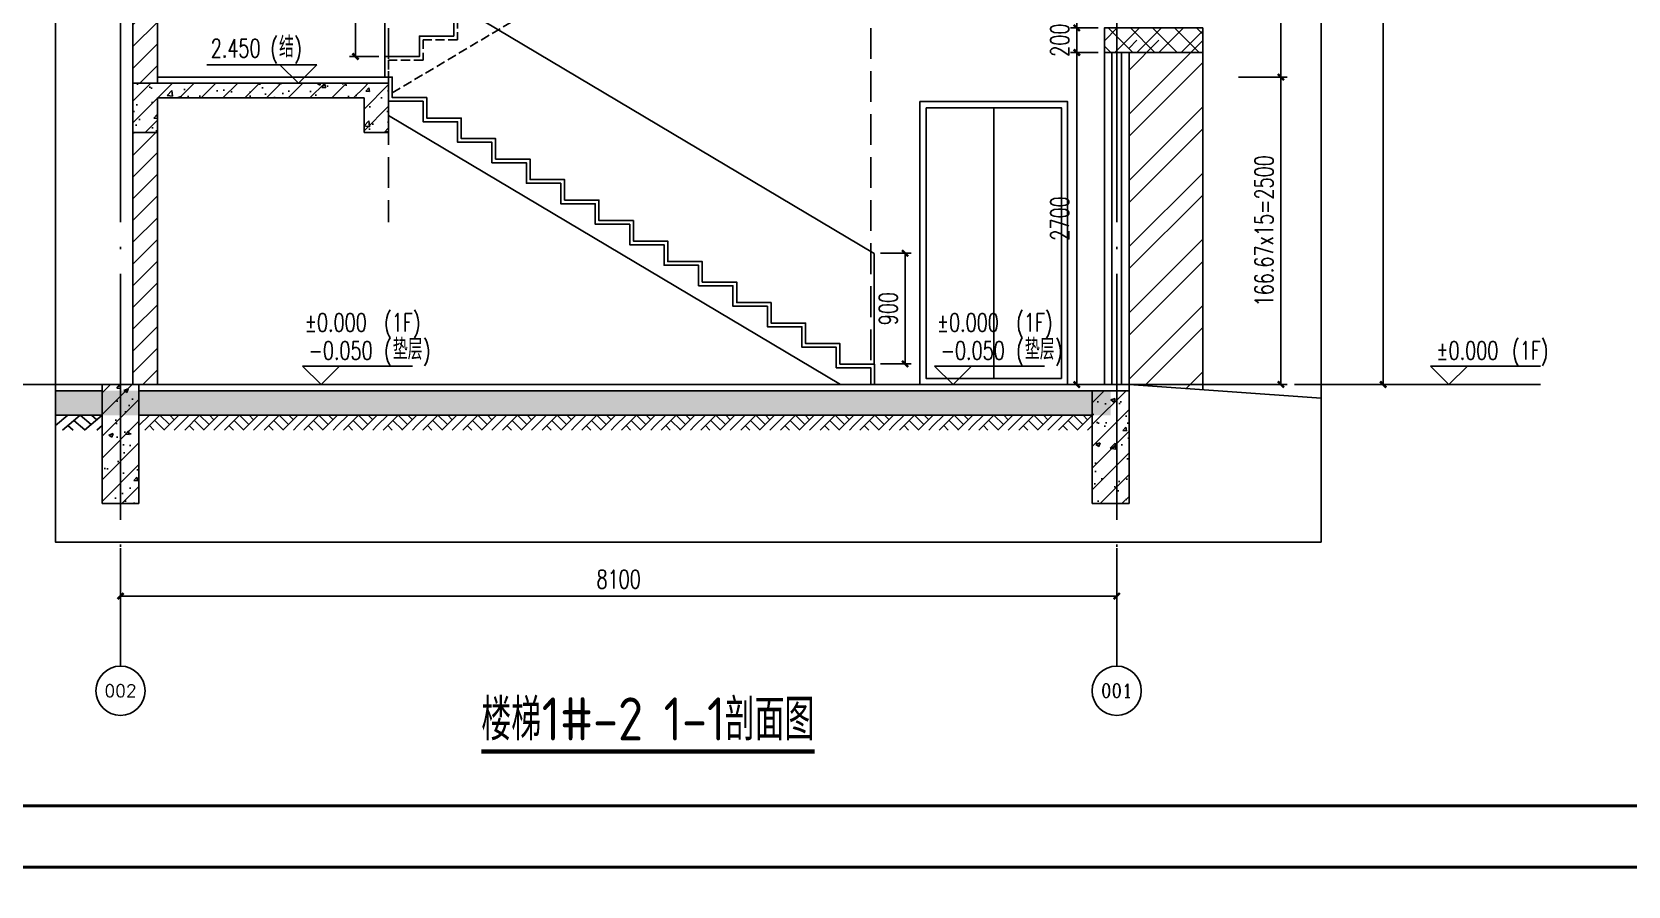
# Model space of a CAD drawing. Extents: x -222544 to -13848, y -31368 to 85559.
# Drawn here: x -48571 to -35592, y 27892 to 34837 of the extents above; entities that cross this region are included whole.
import ezdxf
from ezdxf.enums import TextEntityAlignment as Align
from ezdxf.xclip import XClip

# ---------------------------------------------------------------- set-up
doc = ezdxf.new("R2010")
doc.units = 0
doc.header["$LTSCALE"] = 1000
doc.header["$MEASUREMENT"] = 0
doc.header["$XCLIPFRAME"] = 0
for name, pattern in [('10平面$0$DOTE', [2.42, 2, -0.2, 0.02, -0.2]), ('DASH', [0.35, 0.25, -0.1]), ('DOTE', [2.42, 2, -0.2, 0.02, -0.2])]:
    doc.linetypes.add(name, pattern=pattern)
doc.layers.get('Defpoints').update_dxf_attribs({"color": 210})
for name, color, linetype in [('0-cxFrame', 155, 'Continuous'), ('10平面$0$A-AXIS-DOTE', 14, '10平面$0$DOTE'), ('10平面$0$A-AXIS-DP', 126, 'Continuous'), ('10平面$0$A-WINDOW', 140, 'Continuous'), ('10平面$0$A-云线（根据审图意见修改）', 4, 'Continuous'), ('10平面$0$AS-WALL', 40, 'Continuous'), ('10平面$0$AS-结构边线层', 200, 'Continuous'), ('A-AXIS-D', 1, 'Continuous'), ('A-AXIS-DOTE', 14, 'DOTE'), ('A-AXIS-DP', 126, 'Continuous'), ('A-COLS', 6, 'Continuous'), ('A-HATCH-1', 252, 'Continuous'), ('A-HATCH-2', 251, 'Continuous'), ('A-HRAIL', 173, 'Continuous'), ('A-LIN-V', 9, 'Continuous'), ('A-SFCE', 30, 'Continuous'), ('A-WINDOW', 140, 'Continuous'), ('AS-COLN', 6, 'Continuous'), ('AS-WALL', 40, 'Continuous'), ('DIM_ELEV', 3, 'Continuous'), ('DIM_SYMB', 3, 'Continuous'), ('PUB_HATCH', 8, 'Continuous'), ('PUB_TEXT', 7, 'Continuous'), ('S_STAIR', 9, 'Continuous'), ('建-墙-填充', 8, 'Continuous')]:
    doc.layers.add(name, color=color, linetype=linetype)
doc.layers.add('0-cxText', color=131, linetype='Continuous', lineweight=25)
doc.styles.add('_TCH_AXIS', font='COMPLEX', dxfattribs={"bigfont": 'GBCBIG'})
doc.styles.add('_TCH_DIM', font='SIMPLEX', dxfattribs={"bigfont": 'GBCBIG'})
doc.styles.add('_TCH_DIM_T3', font='SIMPLEX', dxfattribs={"width": 0.705882, "bigfont": 'GBCBIG'})
doc.styles.add('cx_tuming', font='')
doc.styles.add('cx_tuqian1', font='')
doc.styles.get("Standard").update_dxf_attribs({"font": 'gbenor.shx', "bigfont": 'gbcbig.shx'})
doc.styles.add('黑体', font='', dxfattribs={"height": 12})
doc.styles.get('cx_tuming').set_extended_font_data('SimHei')
doc.styles.get('cx_tuqian1').set_extended_font_data('SimSun')
doc.styles.get('黑体').set_extended_font_data('SimHei')
doc.dimstyles.new('_TCH_ARCH&&50', dxfattribs={"dimtxt": 148.75, "dimasz": 50, "dimexe": 50, "dimexo": 50, "dimgap": 63.125, "dimtad": 1, "dimdec": 0, "dimzin": 0, "dimdsep": 46, "dimtxsty": '_TCH_DIM_T3', "dimblk": 'ARCHTICK', "dimcen": 0.09, "dimclrt": 7, "dimazin": 2, "dimtfac": 1, "dimtdec": 0, "dimtix": 1, "dimtmove": 2, "dimatfit": 3, "dimfxl": 0, "dimtolj": 1, "dimtzin": 0, "dimarcsym": 0})
pattern_1 = [(45, (0, 0), (-88.38835, 88.38835), []), (50, (0, 0), (358.6301, -31.376), [37.5, -412.5]), (355, (0, 0), (-69.3757, 376.096), [30, -330]), (100.4514, (29.9, -2.6), (289.2547, 344.7198), [31.87, -350.571]), (46.1842, (0, 100), (533.6205, -82.7595), [56.25, -618.75]), (96.6356, (44.47, 93.1), (467.3314, 487.059), [47.805, -525.8565]), (351.1842, (0, 100), (467.331, 487.0593), [45, -495]), (21, (50, 75), (298.4535, -201.3094), [37.5, -412.5]), (326, (50, 75), (121.6577, 362.575), [30, -330]), (71.4514, (74.87, 58.22), (420.1113, 161.2652), [31.87, -350.571]), (37.5, (0, 0), (6.07993, 166.44693), [0, -326, 0, -335, 0, -331.25]), (7.5, (0, 0), (131.53477, 197.20586), [0, -191, 0, -318.5, 0, -126.25]), (327.5, (-111.5, 0), (266.91122, -11.27744), [0, -125, 0, -390, 0, -517.5]), (317.5, (-161.5, 0), (291.5931, 50.0525), [0, -162.5, 0, -259, 0, -367.5])]
pattern_2 = [(45, (0, 89.76), (-88.38838, 88.38838), [])]

# ---------------------------------------------------------------- blocks, each defined once
blk = doc.blocks.new('TK22.A1 L(Dragon)')
at = {"layer": '0-cxFrame', "color": 7, "const_width": 0.5}
blk.add_lwpolyline([(0, 0), (-841, 0), (-841, 594), (0, 594)], close=True, dxfattribs=at)
at = {"layer": '0-cxFrame', "const_width": 0.5}
blk.add_lwpolyline([(-80, 10), (-821, 10), (-821, 584), (-80, 584)], close=True, dxfattribs=at)
at = {"style": '黑体', "flags": 4}
blk.add_attdef('图幅', text='', height=3.3, dxfattribs=at).set_placement((-40, 3), align=Align.RIGHT)
at = {"layer": '0-cxText', "flags": 4}
for tag, height, style, p in [('建设单位', 3.5, 'cx_tuming', (-45, 240)), ('项目名称', 3.5, 'cx_tuming', (-45, 210)), ('子项名称', 3.5, 'cx_tuming', (-45, 180)), ('工程编号', 3.3, 'cx_tuqian1', (-35, 165)), ('图名1', 3.5, 'cx_tuming', (-45, 87)), ('图名2', 3.5, 'cx_tuming', (-45, 79)), ('图名3', 3.5, 'cx_tuming', (-45, 71)), ('出图日期', 3.3, 'cx_tuqian1', (-39, 60)), ('专业', 3.3, 'cx_tuqian1', (-55, 52)), ('图号', 3.3, 'cx_tuqian1', (-55, 44)), ('版次', 3.3, 'cx_tuqian1', (-20, 44))]:
    blk.add_attdef(tag, text='', height=height, dxfattribs=dict(at, style=style)).set_placement(p, align=Align.MIDDLE)
at = {"layer": 'Defpoints', "color": 6, "flags": 4}
for tag, height, style, p in [('tufu', 3.3, '黑体', (-12, 12)), ('dwfname', 4, 'cx_tuqian1', (-80, 3))]:
    blk.add_attdef(tag, text='', height=height, dxfattribs=dict(at, style=style)).set_placement(p, align=Align.RIGHT)
blk = doc.blocks.new('10平面$0$dote')
at = {"layer": '10平面$0$A-AXIS-DOTE'}
for p, q in [((91882.2, -264080), (91882.2, 36662.3)), ((76282.2, 18000), (-41310, 18000))]:
    blk.add_line(p, q, dxfattribs=at)
at = {"layer": '10平面$0$A-AXIS-DOTE', "ltscale": 2}
for p, q in [((-43117.8, -169748.9), (-43117.8, -75950)), ((82882.2, -169748.9), (82882.2, -75950)), ((82882.2, -264080), (82882.2, -167560.7))]:
    blk.add_line(p, q, dxfattribs=at)
blk.add_lwpolyline([(-66316.4, -152160.4), (-42470.2, -78666)], dxfattribs=at)
blk = doc.blocks.new('10平面$0$43243')
at = {"layer": '10平面$0$AS-结构边线层'}
blk.add_lwpolyline([(-128054, 565490), (-128054, 594490), (-131055, 594490), (-131055, 601390), (-128054, 601390), (-128054, 621120), (-128354, 621120), (-144354, 621120), (-144354, 620570), (-146454, 620570), (-146454, 621120), (-155994, 621120), (-155994, 621290), (-169514, 621290), (-169514, 621120), (-171354, 621120), (-171354, 620570), (-173454, 620570), (-173454, 621120), (-175294, 621120), (-175294, 621290), (-196514, 621290)], dxfattribs=at)
blk = doc.blocks.new('10平面$0$2343243')
at = {"layer": '10平面$0$A-云线（根据审图意见修改）', "color": 1, "ltscale": 500}
blk.add_lwpolyline([(-265623, 705107), (-178051, 972846), (-230714, 804820)], dxfattribs=at)
blk = doc.blocks.new('10平面')
at = {"layer": '10平面$0$A-AXIS-DOTE'}
for p, q in [((-128354.2, 643120), (-136440, 655370.2)), ((-137854.2, 639720), (-145940, 651970.2))]:
    blk.add_line(p, q, dxfattribs=at)
at = {"layer": '10平面$0$A-AXIS-DP'}
blk.add_blockref('10平面$0$2343243', (0, 0), dxfattribs=at)
at = {"layer": '10平面$0$A-WINDOW'}
blk.add_blockref('10平面$0$43243', (0, 0), dxfattribs=at)
at = {"layer": '10平面$0$AS-WALL'}
blk.add_blockref('10平面$0$dote', (-220736.4, 804820), dxfattribs=at)
blk = doc.blocks.new('_ArchTick')
at = {"color": 0, "linetype": 'ByBlock', "const_width": 0.4}
blk.add_lwpolyline([(-0.5, -0.5), (0.5, 0.5)], dxfattribs=at)
blk = doc.blocks.new('*D302')
at = {"layer": 'A-AXIS-DP', "color": 0, "lineweight": -2, "transparency": 16777216}
for p, q in [((-40075, 34870), (-40075, 34920)), ((-39900, 34870), (-40125, 34870)), ((-40075, 34670), (-40075, 34870)), ((-39900, 34670), (-40125, 34670)), ((-40075, 34670), (-40075, 34620))]:
    blk.add_line(p, q, dxfattribs=at)
at = {"layer": 'Defpoints', "color": 0, "transparency": 16777216}
for p in [(-40075, 34870), (-39850, 34870), (-39850, 34670)]:
    blk.add_point(p, dxfattribs=at)
at = {"layer": 'A-AXIS-DP', "color": 0, "lineweight": -2, "transparency": 16777216, "xscale": 50, "yscale": 50, "zscale": 50}
for p, rotation in [((-40075, 34870), 270), ((-40075, 34670), 90)]:
    blk.add_blockref('_ArchTick', p, dxfattribs=dict(at, rotation=rotation))
at = {"layer": 'A-AXIS-DP', "color": 7, "transparency": 16777216, "insert": (-40213, 34770), "char_height": 148.8, "attachment_point": 5, "rotation": 90, "style": '_TCH_DIM_T3'}
blk.add_mtext('\\A1;200', dxfattribs=at)
blk = doc.blocks.new('*D303')
at = {"layer": 'A-AXIS-DP', "color": 0, "lineweight": -2, "transparency": 16777216}
for p, q in [((-39900, 34670), (-40125, 34670)), ((-40075, 31970), (-40075, 34670)), ((-39900, 31970), (-40125, 31970))]:
    blk.add_line(p, q, dxfattribs=at)
at = {"layer": 'Defpoints', "color": 0, "transparency": 16777216}
for p in [(-40075, 34670), (-39850, 34670), (-39850, 31970)]:
    blk.add_point(p, dxfattribs=at)
at = {"layer": 'A-AXIS-DP', "color": 0, "lineweight": -2, "transparency": 16777216, "xscale": 50, "yscale": 50, "zscale": 50}
for p, rotation in [((-40075, 34670), 90), ((-40075, 31970), 270)]:
    blk.add_blockref('_ArchTick', p, dxfattribs=dict(at, rotation=rotation))
at = {"layer": 'A-AXIS-DP', "color": 7, "transparency": 16777216, "insert": (-40213, 33320), "char_height": 148.8, "attachment_point": 5, "rotation": 90, "style": '_TCH_DIM_T3'}
blk.add_mtext('\\A1;2700', dxfattribs=at)
blk = doc.blocks.new('*D555')
at = {"layer": 'A-AXIS-D', "color": 0, "lineweight": -2, "transparency": 16777216}
for p, q in [((-37989, 39470), (-37533, 39470)), ((-37583, 31970), (-37583, 39470)), ((-37989, 31970), (-37533, 31970))]:
    blk.add_line(p, q, dxfattribs=at)
at = {"layer": 'Defpoints', "color": 0, "transparency": 16777216}
for p in [(-38039, 39470), (-37583, 39470), (-38039, 31970)]:
    blk.add_point(p, dxfattribs=at)
at = {"layer": 'A-AXIS-D', "color": 0, "lineweight": -2, "transparency": 16777216, "xscale": 50, "yscale": 50, "zscale": 50}
for p, rotation in [((-37583, 39470), 90), ((-37583, 31970), 270)]:
    blk.add_blockref('_ArchTick', p, dxfattribs=dict(at, rotation=rotation))
at = {"layer": 'A-AXIS-D', "color": 7, "transparency": 16777216, "insert": (-37720, 35720), "char_height": 148.8, "attachment_point": 5, "rotation": 90, "style": '_TCH_DIM_T3'}
blk.add_mtext('\\A1;7500', dxfattribs=at)
blk = doc.blocks.new('*D556')
at = {"layer": 'A-AXIS-DP', "color": 0, "lineweight": -2, "transparency": 16777216}
for p, q in [((-38759, 34470), (-38365, 34470)), ((-38415, 31970), (-38415, 34470)), ((-38759, 31970), (-38365, 31970))]:
    blk.add_line(p, q, dxfattribs=at)
at = {"layer": 'Defpoints', "color": 0, "transparency": 16777216}
for p in [(-38809, 34470), (-38415, 34470), (-38809, 31970)]:
    blk.add_point(p, dxfattribs=at)
at = {"layer": 'A-AXIS-DP', "color": 0, "lineweight": -2, "transparency": 16777216, "xscale": 50, "yscale": 50, "zscale": 50}
for p, rotation in [((-38415, 34470), 90), ((-38415, 31970), 270)]:
    blk.add_blockref('_ArchTick', p, dxfattribs=dict(at, rotation=rotation))
at = {"layer": 'A-AXIS-DP', "color": 7, "transparency": 16777216, "insert": (-38552, 33220), "char_height": 148.75, "attachment_point": 5, "rotation": 90, "style": '_TCH_DIM_T3'}
blk.add_mtext('\\A1;166.67x15=2500', dxfattribs=at)
blk = doc.blocks.new('*D557')
at = {"layer": 'A-AXIS-DP', "color": 0, "lineweight": -2, "transparency": 16777216}
for p, q in [((-38759, 36970), (-38365, 36970)), ((-38415, 34470), (-38415, 36970)), ((-38759, 34470), (-38365, 34470))]:
    blk.add_line(p, q, dxfattribs=at)
at = {"layer": 'Defpoints', "color": 0, "transparency": 16777216}
for p in [(-38809, 36970), (-38415, 36970), (-38809, 34470)]:
    blk.add_point(p, dxfattribs=at)
at = {"layer": 'A-AXIS-DP', "color": 0, "lineweight": -2, "transparency": 16777216, "xscale": 50, "yscale": 50, "zscale": 50}
for p, rotation in [((-38415, 36970), 90), ((-38415, 34470), 270)]:
    blk.add_blockref('_ArchTick', p, dxfattribs=dict(at, rotation=rotation))
at = {"layer": 'A-AXIS-DP', "color": 7, "transparency": 16777216, "insert": (-38552, 35720), "char_height": 148.75, "attachment_point": 5, "rotation": 90, "style": '_TCH_DIM_T3'}
blk.add_mtext('\\A1;166.67x15=2500', dxfattribs=at)
blk = doc.blocks.new('*D559')
at = {"layer": 'A-AXIS-DP', "color": 0, "lineweight": -2, "transparency": 16777216}
for p, q in [((-45750, 35537), (-45989, 35537)), ((-45939, 34637), (-45939, 35537)), ((-45750, 34637), (-45989, 34637))]:
    blk.add_line(p, q, dxfattribs=at)
at = {"layer": 'Defpoints', "color": 0, "transparency": 16777216}
for p in [(-45939, 35537), (-45700, 35537), (-45700, 34637)]:
    blk.add_point(p, dxfattribs=at)
at = {"layer": 'A-AXIS-DP', "color": 0, "lineweight": -2, "transparency": 16777216, "xscale": 50, "yscale": 50, "zscale": 50}
for p, rotation in [((-45939, 35537), 90), ((-45939, 34637), 270)]:
    blk.add_blockref('_ArchTick', p, dxfattribs=dict(at, rotation=rotation))
at = {"layer": 'A-AXIS-DP', "color": 7, "transparency": 16777216, "insert": (-46077, 35087), "char_height": 148.8, "attachment_point": 5, "rotation": 90, "style": '_TCH_DIM_T3'}
blk.add_mtext('\\A1;900', dxfattribs=at)
blk = doc.blocks.new('*D560')
at = {"layer": 'A-AXIS-DP', "color": 0, "lineweight": -2, "transparency": 16777216}
for p, q in [((-41670, 33037), (-41421, 33037)), ((-41471, 32137), (-41471, 33037)), ((-41670, 32137), (-41421, 32137))]:
    blk.add_line(p, q, dxfattribs=at)
at = {"layer": 'Defpoints', "color": 0, "transparency": 16777216}
for p in [(-41720, 33037), (-41471, 33037), (-41720, 32137)]:
    blk.add_point(p, dxfattribs=at)
at = {"layer": 'A-AXIS-DP', "color": 0, "lineweight": -2, "transparency": 16777216, "xscale": 50, "yscale": 50, "zscale": 50}
for p, rotation in [((-41471, 33037), 90), ((-41471, 32137), 270)]:
    blk.add_blockref('_ArchTick', p, dxfattribs=dict(at, rotation=rotation))
at = {"layer": 'A-AXIS-DP', "color": 7, "transparency": 16777216, "insert": (-41608, 32587), "char_height": 148.8, "attachment_point": 5, "rotation": 90, "style": '_TCH_DIM_T3'}
blk.add_mtext('\\A1;900', dxfattribs=at)
blk = doc.blocks.new('*D593')
at = {"layer": 'A-AXIS-D', "color": 0, "lineweight": -2, "transparency": 16777216}
for p, q in [((-47850, 30639), (-47850, 30200)), ((-39750, 30639), (-39750, 30200)), ((-47850, 30250), (-39750, 30250))]:
    blk.add_line(p, q, dxfattribs=at)
at = {"layer": 'Defpoints', "color": 0, "transparency": 16777216}
for p in [(-47850, 30689), (-39750, 30689), (-39750, 30250)]:
    blk.add_point(p, dxfattribs=at)
at = {"layer": 'A-AXIS-D', "color": 0, "lineweight": -2, "transparency": 16777216, "xscale": 50, "yscale": 50, "zscale": 50, "rotation": 180}
blk.add_blockref('_ArchTick', (-47850, 30250), dxfattribs=at)
at = {"layer": 'A-AXIS-D', "color": 0, "lineweight": -2, "transparency": 16777216, "xscale": 50, "yscale": 50, "zscale": 50}
blk.add_blockref('_ArchTick', (-39750, 30250), dxfattribs=at)
at = {"layer": 'A-AXIS-D', "color": 7, "transparency": 16777216, "insert": (-43800, 30387), "char_height": 148.8, "attachment_point": 5, "style": '_TCH_DIM_T3'}
blk.add_mtext('\\A1;8100', dxfattribs=at)
blk = doc.blocks.new('$LinePat$素土夯实')
at = {"color": 0}
for p, q in [((0, -210), (210, 0)), ((120, -300), (420, 0)), ((420, 0), (608, -188)), ((495, -300), (795, 0)), ((615, 0), (705, -90)), ((210, -210), (300, -300)), ((315, -105), (502, -293)), ((705, -300), (795, -210))]:
    blk.add_line(p, q, dxfattribs=at)

msp = doc.modelspace()

# ---------------------------------------------------------------- hatches: boundary and pattern name
at = {"layer": 'A-HATCH-1'}
h = msp.add_hatch(dxfattribs=at)
h.set_pattern_fill('混凝土', color=256, scale=50)
h.set_pattern_definition([(50, (-73396.54, -3315.1), (358.6301, -31.376), [37.5, -412.5]), (355, (-73396.54, -3315.1), (-69.3757, 376.096), [30, -330]), (100.4514, (-73366.65, -3317.72), (289.2547, 344.7198), [31.87, -350.571]), (46.1842, (-73396.54, -3215.1), (533.6205, -82.7595), [56.25, -618.75]), (96.6356, (-73352.07, -3222), (467.3314, 487.059), [47.805, -525.8565]), (351.1842, (-73396.54, -3215.1), (467.331, 487.059), [45, -495]), (21, (-73346.54, -3240.1), (298.4535, -201.3094), [37.5, -412.5]), (326, (-73346.54, -3240.1), (121.6577, 362.575), [30, -330]), (71.4514, (-73321.67, -3256.9), (420.1113, 161.2652), [31.87, -350.571]), (37.5, (-73396.54, -3315.11), (6.07993, 166.44693), [0, -326, 0, -335, 0, -331.25]), (7.5, (-73396.54, -3315.11), (131.5348, 197.20586), [0, -191, 0, -318.5, 0, -126.25]), (327.5, (-73508.04, -3315.11), (266.9112, -11.27744), [0, -125, 0, -390, 0, -517.5]), (317.5, (-73558.04, -3315.1), (291.5931, 50.0525), [0, -162.5, 0, -259, 0, -367.5])])
h.paths.add_polyline_path([(-48380, 31920), (-48380, 31720), (-39800.3, 31720), (-39800.3, 31920)])
at = {"layer": 'A-HATCH-2'}
h = msp.add_hatch(dxfattribs=at)
h.set_pattern_fill('ANSI37', color=256, scale=80)
h.set_pattern_definition([(45, (0, -100), (-89.80256, 89.80256), []), (135, (0, -100), (-89.80256, -89.80256), [])])
h.paths.add_polyline_path([(-39050.3, 34870), (-39850.3, 34870), (-39850.3, 34670), (-39050.3, 34670)])
h = msp.add_hatch(dxfattribs=at)
h.set_pattern_fill('ANSI32', color=256, scale=80)
h.set_pattern_definition([(45, (0, 0), (-269.4077, 269.4077), []), (45, (179.6, 0), (-269.4077, 269.4077), [])])
h.paths.add_polyline_path([(-39650.3, 34770), (-39050.3, 34770), (-39050.3, 31927.1), (-39647.2, 31969.8)])
at = {"layer": 'PUB_HATCH'}
h = msp.add_hatch(dxfattribs=at)
h.set_pattern_fill('钢筋混凝土', color=256, scale=50, style=0)
h.set_pattern_definition(pattern_1)
h.paths.add_polyline_path([(-47550.3, 34020), (-47550.3, 34420), (-47750.3, 34420), (-47750.3, 34020)])
h = msp.add_hatch(dxfattribs=at)
h.set_pattern_fill('钢筋混凝土', color=256, scale=50, style=0)
h.set_pattern_definition(pattern_1)
h.paths.add_polyline_path([(-47550.3, 34420), (-47550.3, 34300), (-45870.3, 34300), (-45870.3, 34420)])
h = msp.add_hatch(dxfattribs=at)
h.set_pattern_fill('钢筋混凝土', color=256, scale=50, style=0)
h.set_pattern_definition(pattern_1)
h.paths.add_polyline_path([(-45670.3, 34020), (-45670.3, 34420), (-45870.3, 34420), (-45870.3, 34020)])
h = msp.add_hatch(dxfattribs=at)
h.set_pattern_fill('钢筋混凝土', color=256, scale=50, style=0)
h.set_pattern_definition(pattern_1)
h.paths.add_polyline_path([(-47700.3, 31002.5), (-47700.3, 31970), (-48000.3, 31970), (-48000.3, 31002.5)])
h = msp.add_hatch(dxfattribs=at)
h.set_pattern_fill('钢筋混凝土', color=256, scale=50, style=0)
h.set_pattern_definition(pattern_1)
h.paths.add_polyline_path([(-39650.3, 31002.5), (-39650.3, 31920), (-39950.3, 31920), (-39950.3, 31002.5)])
at = {"layer": '建-墙-填充'}
h = msp.add_hatch(dxfattribs=at)
h.set_pattern_fill('普通砖', color=256, scale=50, style=0)
h.set_pattern_definition(pattern_2)
h.paths.add_polyline_path([(-47550.3, 38720), (-47750.3, 38720), (-47750.3, 34420), (-47550.3, 34420)])
h = msp.add_hatch(dxfattribs=at)
h.set_pattern_fill('普通砖', color=256, scale=50, style=0)
h.set_pattern_definition(pattern_2)
h.paths.add_polyline_path([(-47550.3, 34020), (-47750.3, 34020), (-47750.3, 31970), (-47550.3, 31970)])

# ---------------------------------------------------------------- linework, layer by layer
at = {"layer": 'A-AXIS-D'}
for centre in [(-47850.3, 29480.1), (-39750.3, 29480.1)]:
    msp.add_circle(centre, 200, dxfattribs=at)
at = {"layer": 'A-AXIS-DOTE'}
for p, q in [((-47850.3, 42550), (-47850.3, 29680.1)), ((-39750.3, 42550), (-39750.3, 29680.1)), ((-36305.2, 31970), (-50425.4, 31970))]:
    msp.add_line(p, q, dxfattribs=at)
at = {"layer": 'A-AXIS-DP', "linetype": 'DASH'}
for p, q in [((-45670.3, 40818.6), (-45670.3, 33290.6)), ((-41750.3, 40818.6), (-41750.3, 32114.3))]:
    msp.add_line(p, q, dxfattribs=at)
at = {"layer": 'A-COLS'}
for p, q in [((-47550.3, 34420), (-47750.3, 34420)), ((-47750.3, 34420), (-47750.3, 34020)), ((-45670.3, 34420), (-45870.3, 34420)), ((-45670.3, 34020), (-45670.3, 34420)), ((-47550.3, 34020), (-47550.3, 34300)), ((-45870.3, 34300), (-45870.3, 34020)), ((-47750.3, 34020), (-47550.3, 34020)), ((-45870.3, 34020), (-45670.3, 34020))]:
    msp.add_line(p, q, dxfattribs=at)
at = {"layer": 'A-HATCH-2'}
msp.add_line((-40750.3, 34220), (-40750.3, 32020), dxfattribs=at)
for points in [[(-41350.3, 34270), (-40150.3, 34270), (-40150.3, 31970), (-41350.3, 31970)], [(-41300.3, 34220), (-40200.3, 34220), (-40200.3, 32020), (-41300.3, 32020)]]:
    msp.add_lwpolyline(points, close=True, dxfattribs=at)
at = {"layer": 'A-HRAIL'}
msp.add_line((-45698.4, 35403.2), (-41722.6, 33036.6), dxfattribs=at)
for points in [[(-45700.3, 34636.6), (-45700.3, 35536.6)], [(-41722.6, 32136.6), (-41722.6, 33036.6)]]:
    msp.add_lwpolyline(points, dxfattribs=at)
at = {"layer": 'A-LIN-V'}
msp.add_line((-39050.3, 34670), (-39050.3, 31927.1), dxfattribs=at)
at = {"layer": 'A-SFCE'}
for p, q in [((-39650.3, 31970), (-48761.4, 31970)), ((-39650.3, 31970), (-38089.2, 31858.4)), ((-39650.3, 31920), (-39650.3, 31970))]:
    msp.add_line(p, q, dxfattribs=at)
for points in [[(-45140.3, 34970), (-45140.3, 34803.3), (-45420.3, 34803.3), (-45420.3, 34636.6), (-45700.3, 34636.6), (-45700.3, 34470)], [(-41720.3, 31970), (-41720.3, 32136.6), (-42000.3, 32136.6), (-42000.3, 32303.3), (-42280.3, 32303.3), (-42280.3, 32470), (-42560.3, 32470), (-42560.3, 32636.6), (-42840.3, 32636.6), (-42840.3, 32803.3), (-43120.3, 32803.3), (-43120.3, 32970), (-43400.3, 32970), (-43400.3, 33136.6), (-43680.3, 33136.6), (-43680.3, 33303.3), (-43960.3, 33303.3), (-43960.3, 33470), (-44240.3, 33470), (-44240.3, 33636.6), (-44520.3, 33636.6), (-44520.3, 33803.3), (-44800.3, 33803.3), (-44800.3, 33970), (-45080.3, 33970), (-45080.3, 34136.6), (-45360.3, 34136.6), (-45360.3, 34303.3), (-45640.3, 34303.3), (-45640.3, 34470), (-47550.3, 34470)]]:
    msp.add_lwpolyline(points, dxfattribs=at)
at = {"layer": 'A-WINDOW'}
for p, q in [((-39850.3, 34670), (-39850.3, 31970)), ((-39790.3, 34670), (-39790.3, 31970)), ((-39710.3, 34670), (-39710.3, 31970)), ((-39650.3, 34670), (-39650.3, 31970))]:
    msp.add_line(p, q, dxfattribs=at)
msp.add_lwpolyline([(-39050.3, 34870), (-39850.3, 34870), (-39850.3, 34670), (-39050.3, 34670), (-39050.3, 34870)], dxfattribs=at)
at = {"layer": 'A-WINDOW', "const_width": 35}
msp.add_lwpolyline([(-44916.7, 28987.4), (-42205, 28987.4)], dxfattribs=at)
at = {"layer": 'AS-COLN'}
for p, q in [((-45870.3, 34420), (-47550.3, 34420)), ((-45870.3, 34300), (-47550.3, 34300)), ((-41996.2, 31970), (-45670.3, 34156.9)), ((-48000.3, 31002.5), (-48000.3, 31970)), ((-48000.3, 31970), (-47700.3, 31970)), ((-47700.3, 31002.5), (-47700.3, 31970)), ((-39950.3, 31002.5), (-39950.3, 31920)), ((-39950.3, 31920), (-39650.3, 31920)), ((-39650.3, 31002.5), (-39650.3, 31920)), ((-48000.3, 31002.5), (-47700.3, 31002.5)), ((-39950.3, 31002.5), (-39650.3, 31002.5))]:
    msp.add_line(p, q, dxfattribs=at)
for points in [[(-41750.3, 31970), (-41750.3, 32106.6), (-42030.3, 32106.6), (-42030.3, 32273.3), (-42310.3, 32273.3), (-42310.3, 32440), (-42590.3, 32440), (-42590.3, 32606.6), (-42870.3, 32606.6), (-42870.3, 32773.3), (-43150.3, 32773.3), (-43150.3, 32940), (-43430.3, 32940), (-43430.3, 33106.6), (-43710.3, 33106.6), (-43710.3, 33273.3), (-43990.3, 33273.3), (-43990.3, 33440), (-44270.3, 33440), (-44270.3, 33606.6), (-44550.3, 33606.6), (-44550.3, 33773.3), (-44830.3, 33773.3), (-44830.3, 33940), (-45110.3, 33940), (-45110.3, 34106.6), (-45390.3, 34106.6), (-45390.3, 34273.3), (-45670.3, 34273.3), (-45670.3, 34420), (-47505.7, 34420)], [(-48000.3, 31920), (-48380, 31920)], [(-39950.3, 31920), (-47700.3, 31920)], [(-48380, 31720), (-48000.3, 31720)], [(-47700.3, 31720), (-39950.3, 31720)]]:
    msp.add_lwpolyline(points, dxfattribs=at)
at = {"layer": 'AS-WALL'}
for p, q in [((-47750.3, 34420), (-47750.3, 38720)), ((-47550.3, 34420), (-47550.3, 38720)), ((-47750.3, 31970), (-47750.3, 34020)), ((-47550.3, 31970), (-47550.3, 34020)), ((-47750.3, 31970), (-47550.3, 31970))]:
    msp.add_line(p, q, dxfattribs=at)
at = {"layer": 'DIM_ELEV'}
for p, q in [((-46253.9, 34570), (-47147.9, 34570)), ((-46403.9, 34420), (-46553.9, 34570)), ((-46403.9, 34420), (-46253.9, 34570)), ((-46220, 31970), (-46370, 32120)), ((-46370, 32120), (-45476, 32120)), ((-46220, 31970), (-46070, 32120)), ((-41080.6, 31970), (-41230.6, 32120)), ((-41230.6, 32120), (-40336.6, 32120)), ((-41080.6, 31970), (-40930.6, 32120)), ((-37049.2, 31970), (-37199.2, 32120)), ((-37199.2, 32120), (-36305.2, 32120)), ((-37049.2, 31970), (-36899.2, 32120)), ((-46570, 31970), (-46070, 31970)), ((-41430.6, 31970), (-40930.6, 31970)), ((-37399.2, 31970), (-36899.2, 31970))]:
    msp.add_line(p, q, dxfattribs=at)
at = {"layer": 'DIM_SYMB'}
msp.add_lwpolyline([(-38089.2, 30688.8), (-48380, 30688.8), (-48380, 42550), (-38089.2, 42550)], close=True, dxfattribs=at)
at = {"layer": 'S_STAIR', "linetype": 'DASH', "ltscale": 0.3}
msp.add_line((-45640.3, 34341.5), (-41750.3, 36656.9), dxfattribs=at)
msp.add_lwpolyline([(-45110.3, 34940), (-45110.3, 34773.3), (-45390.3, 34773.3), (-45390.3, 34606.6), (-45670.3, 34606.6), (-45670.3, 34470)], dxfattribs=at)

# ---------------------------------------------------------------- block references
at = {"layer": '0-cxFrame', "xscale": 50, "yscale": 50, "zscale": 50}
msp.add_blockref('TK22.A1 L(Dragon)', (-13860.5, 28045), dxfattribs=at)
at = {"layer": 'A-AXIS-DP'}
ref = msp.add_blockref('10平面', (219215.3, -697248.6), dxfattribs=at)
XClip(ref).set_block_clipping_path([(-267853.3911283911, 713226.9498461919), (-262996.9796748553, 723713.1898612839)])
at = {"layer": 'A-HATCH-1', "xscale": 0.4776506371289997, "yscale": 0.4, "zscale": 0.4}
msp.add_blockref('$LinePat$素土夯实', (-48380, 31720), dxfattribs=at)
at = {"layer": 'A-HATCH-1', "xscale": 0.4061844863796779, "yscale": 0.4, "zscale": 0.4, "rotation": 359.9999999999999}
for p in [(-47700.3, 31720), (-47377.4, 31720), (-47054.4, 31720), (-46731.5, 31720), (-46408.6, 31720), (-46085.7, 31720), (-45762.8, 31720), (-45439.9, 31720), (-45116.9, 31720), (-44794, 31720), (-44471.1, 31720), (-44148.2, 31720), (-43825.3, 31720), (-43502.4, 31720), (-43179.4, 31720), (-42856.5, 31720), (-42533.6, 31720), (-42210.7, 31720), (-41887.8, 31720), (-41564.9, 31720), (-41241.9, 31720), (-40919, 31720), (-40596.1, 31720), (-40273.2, 31720)]:
    msp.add_blockref('$LinePat$素土夯实', p, dxfattribs=at)
at = {"layer": 'A-WINDOW'}
ref = msp.add_blockref('10平面', (89760.1, -572410.9), dxfattribs=at)
XClip(ref).set_block_clipping_path([(-138649.4371028924, 547908.4159631686), (-127397.9057266749, 552712.4060170917)])

# ---------------------------------------------------------------- texts
at = {"layer": 'PUB_TEXT', "style": '_TCH_DIM', "width": 0.705882}
for s, height, p in [('(', 148.8, (-46631.5, 34630.1)), (')', 148.8, (-46438.7, 34630.1)), ('2.450', 148.75, (-47116.5, 34630.1)), ('(1F)', 148.75, (-45707.2, 32400)), ('(1F)', 148.75, (-40567.8, 32400)), ('%%P0.000', 148.75, (-46352.2, 32400)), ('%%P0.000', 148.75, (-41212.8, 32400)), ('-0.050', 148.75, (-46322.2, 32172.5)), ('(', 148.8, (-45707.2, 32172.5)), (')', 148.8, (-45391.4, 32172.5)), ('-0.050', 148.75, (-41182.8, 32172.5)), ('(', 148.8, (-40567.8, 32172.5)), (')', 148.8, (-40252, 32172.5)), ('%%P0.000', 148.75, (-37151.3, 32172.5)), ('(1F)', 148.75, (-36536.3, 32172.5))]:
    msp.add_text(s, height=height, dxfattribs=at).set_placement(p)
at = {"layer": 'PUB_TEXT', "style": '_TCH_DIM'}
for s, height, p in [('结', 168.8, (-46561.5, 34630.1)), ('垫层', 168.79, (-45637.2, 32172.5)), ('垫层', 168.79, (-40497.8, 32172.5))]:
    msp.add_text(s, height=height, dxfattribs=at).set_placement(p)
at = {"layer": 'PUB_TEXT', "style": '_TCH_AXIS'}
for s, height, p, p2 in [('002', 101.48, (-47980.7, 29429.4), (-47719.8, 29429.4)), ('001', 110.3, (-39878.9, 29425), (-39621.6, 29425))]:
    msp.add_text(s, height=height, dxfattribs=at).set_placement(p, p2, align=Align.FIT)
at = {"layer": 'PUB_TEXT'}
for s, height, p in [('楼梯', 337.59, (-44916.7, 29076)), ('1#-2', 350, (-44425.3, 29076)), ('1-1', 350, (-43433.6, 29076)), ('剖面图', 337.59, (-42937.8, 29076))]:
    msp.add_text(s, height=height, dxfattribs=at).set_placement(p)

# ---------------------------------------------------------------- dimensions: what is measured, and where the dimension line sits
at = {"layer": 'A-AXIS-D'}
for p1, p2, distance, picture, middle in [((-38038.8, 31970), (-38038.8, 39470), -456.3, '*D555', (-37720.1, 35720)), ((-47850.3, 30688.8), (-39750.3, 30688.8), -439.2, '*D593', (-43800.3, 30387))]:
    dim = msp.add_aligned_dim(p1=p1, p2=p2, distance=distance, dimstyle='_TCH_ARCH&&50', dxfattribs=at)
    dim.commit()
    dim.dimension.update_dxf_attribs({"geometry": picture, "text_midpoint": middle})
at = {"layer": 'A-AXIS-DP'}
for p1, p2, picture, middle in [((-38809.2, 34470), (-38809.2, 36970), '*D557', (-38552.4, 35720)), ((-38809.2, 31970), (-38809.2, 34470), '*D556', (-38552.4, 33220))]:
    dim = msp.add_aligned_dim(p1=p1, p2=p2, distance=-394.3, text='166.67x15=2500', dimstyle='_TCH_ARCH&&50', dxfattribs=at)
    dim.commit()
    dim.dimension.update_dxf_attribs({"geometry": picture, "text_midpoint": middle})
for p1, p2, distance, picture, middle in [((-45700.3, 34636.6), (-45700.3, 35536.6), 238.7, '*D559', (-46076.5, 35086.6)), ((-39850.3, 34670), (-39850.3, 34870), 224.8, '*D302', (-40212.6, 34770)), ((-39850.3, 31970), (-39850.3, 34670), 224.8, '*D303', (-40212.6, 33320)), ((-41720.3, 32136.6), (-41720.3, 33036.6), -249.6, '*D560', (-41608.1, 32586.6))]:
    dim = msp.add_aligned_dim(p1=p1, p2=p2, distance=distance, dimstyle='_TCH_ARCH&&50', dxfattribs=at)
    dim.commit()
    dim.dimension.update_dxf_attribs({"geometry": picture, "text_midpoint": middle})

# ---------------------------------------------------------------- next in the draw order: block references
at = {"layer": '0-cxFrame', "xscale": 50, "yscale": 50, "zscale": 50}
msp.add_blockref('TK22.A1 L(Dragon)', (-13860.5, -1655), dxfattribs=at)
at = {"layer": 'A-WINDOW'}
ref = msp.add_blockref('10平面', (123458.1, -791602.5), dxfattribs=at)
XClip(ref).set_block_clipping_path([(-149069.4947712686, 822142.4845585017), (-143135.4832539898, 832892.364749553)])

# ---------------------------------------------------------------- next in the draw order: block references
ref = msp.add_blockref('10平面', (96415.9, -617629.4), dxfattribs=at)
XClip(ref).set_block_clipping_path([(-138597.9348454606, 638955.4337286151), (-127699.4397844896, 643918.9745761734)])

doc.saveas('drawing.dxf')
